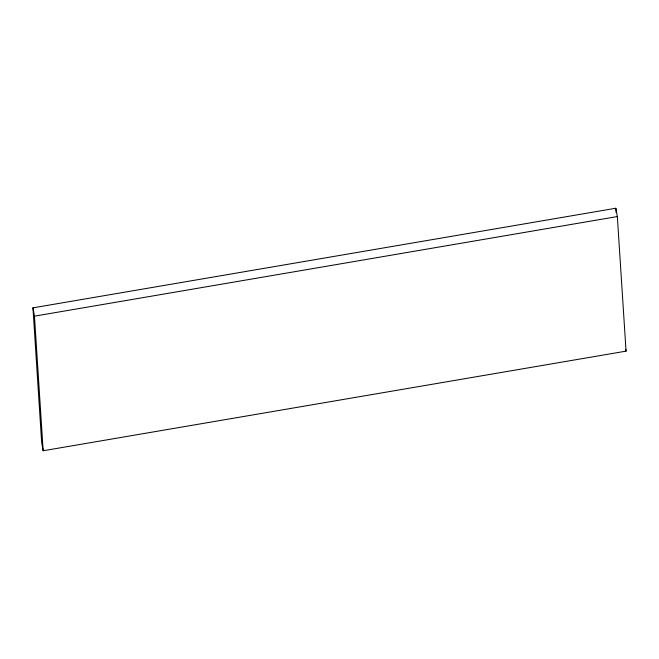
<?xml version="1.0" encoding="UTF-8"?>
<svg xmlns="http://www.w3.org/2000/svg" width="659" height="659" viewBox="0 0 659 659"><rect width="100%" height="100%" fill="white"/><g stroke="black" fill="none" stroke-linecap="round" stroke-linejoin="round"><path stroke-width="0.99" d="M32.95 307.852L615.836 208.244L617.343 216.556L626.05 351.148L43.164 450.756L41.657 442.444L32.95 307.852L34.466 316.163L43.164 450.756M34.466 316.163L617.343 216.556M625.712 349.303L626.05 351.148M615.836 208.244L616.099 212.355"/></g></svg>
